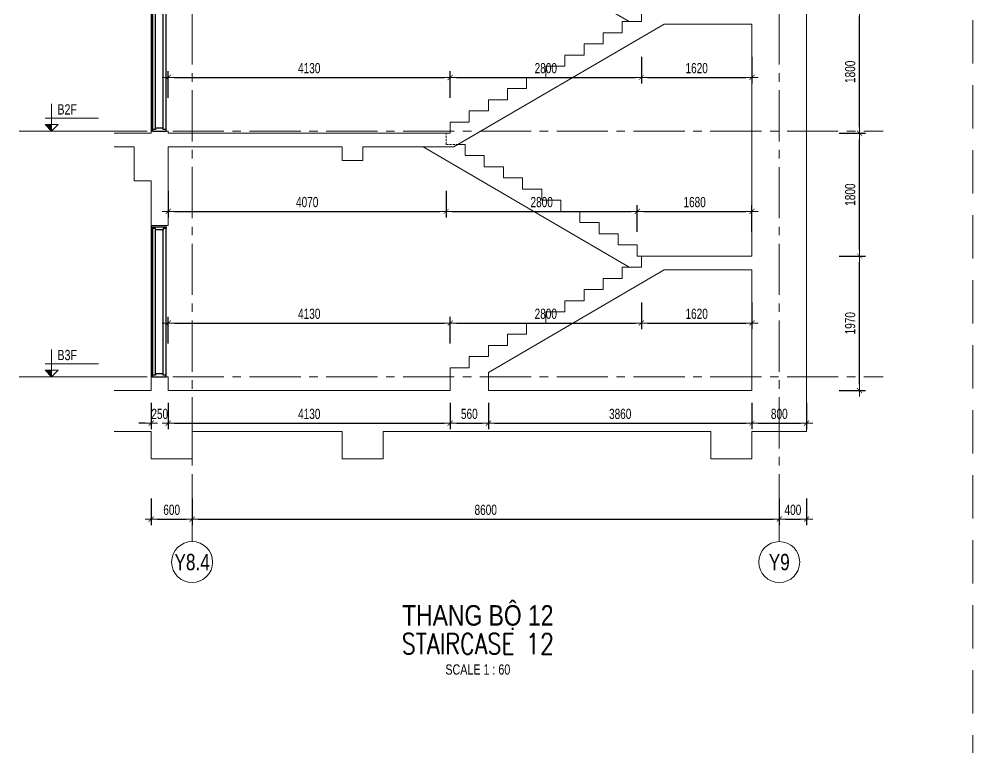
# Model space of a CAD drawing. Header units: millimetres. Extents: x -179076 to 254975, y -18667 to 296191.
# Drawn here: x 111874 to 125846, y 42634 to 53389 of the extents above; entities that cross this region are included whole.
import ezdxf
from ezdxf.enums import TextEntityAlignment as Align

# ---------------------------------------------------------------- set-up
doc = ezdxf.new("R2010")
doc.units = ezdxf.units.MM
doc.linetypes.add('CENTER2', pattern=[1.125, 0.75, -0.125, 0.125, -0.125])
doc.linetypes.add('HIDDEN2', pattern=[4.7625, 3.175, -1.5875])
doc.layers.get('Defpoints').update_dxf_attribs({"color": 151, "lineweight": 9})
for name, color, linetype in [('A-ELE5', 9, 'Continuous'), ('DOOR', 4, 'Continuous'), ('ELE8', 8, 'Continuous')]:
    doc.layers.add(name, color=color, linetype=linetype)
for name, color, linetype, lineweight in [('NDC_S_ANNO', 7, 'Continuous', 20), ('NDC_S_AXIS', 5, 'CENTER2', 13), ('NDC_S_CONTINUOUS', 3, 'Continuous', 20), ('NDC_S_DIM', 1, 'Continuous', 15), ('NDC_S_ENG TITLE', 3, 'Continuous', 20), ('NDC_S_HIDDEN', 8, 'HIDDEN2', 13), ('NDC_S_SLAB', 2, 'Continuous', 20), ('NDC_S_SYMBOL', 1, 'Continuous', 15), ('NDC_S_TEXT SYMBOL', 7, 'Continuous', 20), ('NDC_S_VN TEXT', 7, 'Continuous', 20), ('NDC_S_VN TITLE', 6, 'Continuous', 35)]:
    doc.layers.add(name, color=color, linetype=linetype, lineweight=lineweight)
doc.styles.add('NDC_ANNO', font='', dxfattribs={"width": 0.8})
doc.styles.add('NDC_DIM', font='', dxfattribs={"width": 0.75})
doc.styles.add('NDC_EN TXT', font='romans.shx', dxfattribs={"width": 0.8})
doc.styles.add('NDC_VIE TXT', font='arial.ttf', dxfattribs={"width": 0.8})
doc.styles.get('NDC_ANNO').set_extended_font_data('Dotum')
doc.styles.get('NDC_DIM').set_extended_font_data('Dotum')
doc.dimstyles.new('NDC_dim_60', dxfattribs={"dimscale": 60, "dimtxt": 2.5, "dimasz": 1.5, "dimexe": 1.5, "dimexo": 2.5, "dimgap": 1, "dimtad": 1, "dimdec": 0, "dimzin": 0, "dimdsep": 46, "dimtxsty": 'NDC_DIM', "dimblk": 'DIMMARK', "dimcen": 0.09, "dimdle": 1.2, "dimclrd": 1, "dimclre": 1, "dimclrt": 3, "dimadec": 0, "dimazin": 0, "dimtfac": 1, "dimtdec": 0, "dimtix": 1, "dimtofl": 0, "dimtmove": 0, "dimatfit": 3, "dimfxl": 5, "dimfxlon": 1, "dimtolj": 1, "dimtzin": 0, "dimarcsym": 0})

# ---------------------------------------------------------------- blocks, each defined once
blk = doc.blocks.new('A$Cba4c7dc5')
at = {"layer": 'DOOR'}
for p, q in [((80, 0), (80, 2175)), ((125, 25), (125, 2155)), ((235, 25), (235, 2155)), ((280, 2175), (280, 0))]:
    blk.add_line(p, q, dxfattribs=at)
at = {"layer": 'DOOR', "color": 3}
for points in [[(280, 2200), (80, 2200), (80, 2175), (125, 2175), (125, 2155), (235, 2155), (235, 2175), (280, 2175)], [(280, 0), (80, 0), (80, 25), (125, 25), (125, 45), (235, 45), (235, 25), (280, 25)]]:
    blk.add_lwpolyline(points, close=True, dxfattribs=at)
at = {"layer": 'ELE8'}
blk.add_line((300, 2220), (300, 0), dxfattribs=at)
blk = doc.blocks.new('DIMMARK')
at = {"layer": 'NDC_S_DIM', "color": 1}
blk.add_line((-1.5, 0), (1, 0), dxfattribs=at)
at = {"layer": 'NDC_S_DIM', "color": 2, "const_width": 0.1}
blk.add_lwpolyline([(-0.42, -0.42), (0.42, 0.42)], dxfattribs=at)
blk = doc.blocks.new('*D1830')
at = {"layer": 'Defpoints', "color": 0, "transparency": 16777216}
for p in [(118189, 48934), (114059, 47946), (118189, 47946)]:
    blk.add_point(p, dxfattribs=at)
at = {"layer": 'NDC_S_DIM', "color": 1, "lineweight": -2, "transparency": 16777216}
for p, q in [((114059, 48634), (114059, 49024)), ((114149, 48934), (118099, 48934)), ((118189, 48634), (118189, 49024))]:
    blk.add_line(p, q, dxfattribs=at)
at = {"layer": 'NDC_S_DIM', "color": 1, "lineweight": -2, "transparency": 16777216, "xscale": 90, "yscale": 90, "zscale": 90, "rotation": 180}
blk.add_blockref('DIMMARK', (114059, 48934), dxfattribs=at)
at = {"layer": 'NDC_S_DIM', "color": 1, "lineweight": -2, "transparency": 16777216, "xscale": 90, "yscale": 90, "zscale": 90}
blk.add_blockref('DIMMARK', (118189, 48934), dxfattribs=at)
at = {"layer": 'NDC_S_DIM', "color": 3, "transparency": 16777216, "insert": (116124, 49069), "char_height": 150, "attachment_point": 5, "style": 'NDC_DIM'}
blk.add_mtext('\\A1;4130', dxfattribs=at)
blk = doc.blocks.new('*D1831')
at = {"layer": 'Defpoints', "color": 0, "transparency": 16777216}
for p in [(120989, 49752), (120989, 48934), (118189, 47946)]:
    blk.add_point(p, dxfattribs=at)
at = {"layer": 'NDC_S_DIM', "color": 1, "lineweight": -2, "transparency": 16777216}
for p, q in [((120989, 49234), (120989, 48844)), ((118189, 48634), (118189, 49024)), ((118279, 48934), (120899, 48934))]:
    blk.add_line(p, q, dxfattribs=at)
at = {"layer": 'NDC_S_DIM', "color": 1, "lineweight": -2, "transparency": 16777216, "xscale": 90, "yscale": 90, "zscale": 90, "rotation": 180}
blk.add_blockref('DIMMARK', (118189, 48934), dxfattribs=at)
at = {"layer": 'NDC_S_DIM', "color": 1, "lineweight": -2, "transparency": 16777216, "xscale": 90, "yscale": 90, "zscale": 90}
blk.add_blockref('DIMMARK', (120989, 48934), dxfattribs=at)
at = {"layer": 'NDC_S_DIM', "color": 3, "transparency": 16777216, "insert": (119589, 49069), "char_height": 150, "attachment_point": 5, "style": 'NDC_DIM'}
blk.add_mtext('\\A1;2800', dxfattribs=at)
blk = doc.blocks.new('*D1832')
at = {"layer": 'Defpoints', "color": 0, "transparency": 16777216}
for p in [(120989, 49752), (122609, 49716), (122609, 48934)]:
    blk.add_point(p, dxfattribs=at)
at = {"layer": 'NDC_S_DIM', "color": 1, "lineweight": -2, "transparency": 16777216}
for p, q in [((120989, 49234), (120989, 48844)), ((122609, 49234), (122609, 48844)), ((121079, 48934), (122519, 48934))]:
    blk.add_line(p, q, dxfattribs=at)
at = {"layer": 'NDC_S_DIM', "color": 1, "lineweight": -2, "transparency": 16777216, "xscale": 90, "yscale": 90, "zscale": 90, "rotation": 180}
blk.add_blockref('DIMMARK', (120989, 48934), dxfattribs=at)
at = {"layer": 'NDC_S_DIM', "color": 1, "lineweight": -2, "transparency": 16777216, "xscale": 90, "yscale": 90, "zscale": 90}
blk.add_blockref('DIMMARK', (122609, 48934), dxfattribs=at)
at = {"layer": 'NDC_S_DIM', "color": 3, "transparency": 16777216, "insert": (121799, 49069), "char_height": 150, "attachment_point": 5, "style": 'NDC_DIM'}
blk.add_mtext('\\A1;1620', dxfattribs=at)
blk = doc.blocks.new('*D1833')
at = {"layer": 'Defpoints', "color": 0, "transparency": 16777216}
for p in [(114059, 51716), (118129, 51716), (118129, 50571)]:
    blk.add_point(p, dxfattribs=at)
at = {"layer": 'NDC_S_DIM', "color": 1, "lineweight": -2, "transparency": 16777216}
for p, q in [((114059, 50871), (114059, 50481)), ((118129, 50871), (118129, 50481)), ((114149, 50571), (118039, 50571))]:
    blk.add_line(p, q, dxfattribs=at)
at = {"layer": 'NDC_S_DIM', "color": 1, "lineweight": -2, "transparency": 16777216, "xscale": 90, "yscale": 90, "zscale": 90, "rotation": 180}
blk.add_blockref('DIMMARK', (114059, 50571), dxfattribs=at)
at = {"layer": 'NDC_S_DIM', "color": 1, "lineweight": -2, "transparency": 16777216, "xscale": 90, "yscale": 90, "zscale": 90}
blk.add_blockref('DIMMARK', (118129, 50571), dxfattribs=at)
at = {"layer": 'NDC_S_DIM', "color": 3, "transparency": 16777216, "insert": (116094, 50706), "char_height": 150, "attachment_point": 5, "style": 'NDC_DIM'}
blk.add_mtext('\\A1;4070', dxfattribs=at)
blk = doc.blocks.new('*D1834')
at = {"layer": 'Defpoints', "color": 0, "transparency": 16777216}
for p in [(118129, 51716), (120929, 50571), (120929, 49916)]:
    blk.add_point(p, dxfattribs=at)
at = {"layer": 'NDC_S_DIM', "color": 1, "lineweight": -2, "transparency": 16777216}
for p, q in [((118129, 50871), (118129, 50481)), ((120929, 50271), (120929, 50661)), ((118219, 50571), (120839, 50571))]:
    blk.add_line(p, q, dxfattribs=at)
at = {"layer": 'NDC_S_DIM', "color": 1, "lineweight": -2, "transparency": 16777216, "xscale": 90, "yscale": 90, "zscale": 90, "rotation": 180}
blk.add_blockref('DIMMARK', (118129, 50571), dxfattribs=at)
at = {"layer": 'NDC_S_DIM', "color": 1, "lineweight": -2, "transparency": 16777216, "xscale": 90, "yscale": 90, "zscale": 90}
blk.add_blockref('DIMMARK', (120929, 50571), dxfattribs=at)
at = {"layer": 'NDC_S_DIM', "color": 3, "transparency": 16777216, "insert": (119529, 50706), "char_height": 150, "attachment_point": 5, "style": 'NDC_DIM'}
blk.add_mtext('\\A1;2800', dxfattribs=at)
blk = doc.blocks.new('*D1835')
at = {"layer": 'Defpoints', "color": 0, "transparency": 16777216}
for p in [(122609, 50571), (120929, 49916), (122609, 49916)]:
    blk.add_point(p, dxfattribs=at)
at = {"layer": 'NDC_S_DIM', "color": 1, "lineweight": -2, "transparency": 16777216}
for p, q in [((120929, 50271), (120929, 50661)), ((122609, 50271), (122609, 50661)), ((121019, 50571), (122519, 50571))]:
    blk.add_line(p, q, dxfattribs=at)
at = {"layer": 'NDC_S_DIM', "color": 1, "lineweight": -2, "transparency": 16777216, "xscale": 90, "yscale": 90, "zscale": 90, "rotation": 180}
blk.add_blockref('DIMMARK', (120929, 50571), dxfattribs=at)
at = {"layer": 'NDC_S_DIM', "color": 1, "lineweight": -2, "transparency": 16777216, "xscale": 90, "yscale": 90, "zscale": 90}
blk.add_blockref('DIMMARK', (122609, 50571), dxfattribs=at)
at = {"layer": 'NDC_S_DIM', "color": 3, "transparency": 16777216, "insert": (121769, 50706), "char_height": 150, "attachment_point": 5, "style": 'NDC_DIM'}
blk.add_mtext('\\A1;1680', dxfattribs=at)
blk = doc.blocks.new('*D1836')
at = {"layer": 'Defpoints', "color": 0, "transparency": 16777216}
for p in [(118189, 52534), (114059, 51716), (118189, 51716)]:
    blk.add_point(p, dxfattribs=at)
at = {"layer": 'NDC_S_DIM', "color": 1, "lineweight": -2, "transparency": 16777216}
for p, q in [((114059, 52234), (114059, 52624)), ((118189, 52234), (118189, 52624)), ((114149, 52534), (118099, 52534))]:
    blk.add_line(p, q, dxfattribs=at)
at = {"layer": 'NDC_S_DIM', "color": 1, "lineweight": -2, "transparency": 16777216, "xscale": 90, "yscale": 90, "zscale": 90, "rotation": 180}
blk.add_blockref('DIMMARK', (114059, 52534), dxfattribs=at)
at = {"layer": 'NDC_S_DIM', "color": 1, "lineweight": -2, "transparency": 16777216, "xscale": 90, "yscale": 90, "zscale": 90}
blk.add_blockref('DIMMARK', (118189, 52534), dxfattribs=at)
at = {"layer": 'NDC_S_DIM', "color": 3, "transparency": 16777216, "insert": (116124, 52669), "char_height": 150, "attachment_point": 5, "style": 'NDC_DIM'}
blk.add_mtext('\\A1;4130', dxfattribs=at)
blk = doc.blocks.new('*D1837')
at = {"layer": 'Defpoints', "color": 0, "transparency": 16777216}
for p in [(120989, 53352), (120989, 52534), (118189, 51716)]:
    blk.add_point(p, dxfattribs=at)
at = {"layer": 'NDC_S_DIM', "color": 1, "lineweight": -2, "transparency": 16777216}
for p, q in [((120989, 52834), (120989, 52444)), ((118189, 52234), (118189, 52624)), ((118279, 52534), (120899, 52534))]:
    blk.add_line(p, q, dxfattribs=at)
at = {"layer": 'NDC_S_DIM', "color": 1, "lineweight": -2, "transparency": 16777216, "xscale": 90, "yscale": 90, "zscale": 90, "rotation": 180}
blk.add_blockref('DIMMARK', (118189, 52534), dxfattribs=at)
at = {"layer": 'NDC_S_DIM', "color": 1, "lineweight": -2, "transparency": 16777216, "xscale": 90, "yscale": 90, "zscale": 90}
blk.add_blockref('DIMMARK', (120989, 52534), dxfattribs=at)
at = {"layer": 'NDC_S_DIM', "color": 3, "transparency": 16777216, "insert": (119589, 52669), "char_height": 150, "attachment_point": 5, "style": 'NDC_DIM'}
blk.add_mtext('\\A1;2800', dxfattribs=at)
blk = doc.blocks.new('*D1838')
at = {"layer": 'Defpoints', "color": 0, "transparency": 16777216}
for p in [(120989, 53352), (122609, 53316), (122609, 52534)]:
    blk.add_point(p, dxfattribs=at)
at = {"layer": 'NDC_S_DIM', "color": 1, "lineweight": -2, "transparency": 16777216}
for p, q in [((120989, 52834), (120989, 52444)), ((122609, 52834), (122609, 52444)), ((121079, 52534), (122519, 52534))]:
    blk.add_line(p, q, dxfattribs=at)
at = {"layer": 'NDC_S_DIM', "color": 1, "lineweight": -2, "transparency": 16777216, "xscale": 90, "yscale": 90, "zscale": 90, "rotation": 180}
blk.add_blockref('DIMMARK', (120989, 52534), dxfattribs=at)
at = {"layer": 'NDC_S_DIM', "color": 1, "lineweight": -2, "transparency": 16777216, "xscale": 90, "yscale": 90, "zscale": 90}
blk.add_blockref('DIMMARK', (122609, 52534), dxfattribs=at)
at = {"layer": 'NDC_S_DIM', "color": 3, "transparency": 16777216, "insert": (121799, 52669), "char_height": 150, "attachment_point": 5, "style": 'NDC_DIM'}
blk.add_mtext('\\A1;1620', dxfattribs=at)
blk = doc.blocks.new('kata_block_CT')
at = {"layer": 'NDC_S_ANNO'}
blk.add_hatch(color=3, dxfattribs=at).paths.add_polyline_path([(0, 1.6), (-1.61, 1.6), (0, 0)])
at = {"layer": 'NDC_S_ANNO', "ltscale": 50}
h = blk.add_hatch(dxfattribs=at)
h.set_pattern_fill('ANSI31', color=256, scale=1.406, style=0)
h.paths.add_polyline_path([(0, 1.6), (0, 0), (1.61, 1.6)])
for p, q in [((-1.59, 3.14), (11.47, 3.14)), ((11.56, 0), (-1.64, 0))]:
    blk.add_line(p, q, dxfattribs=at)
for points in [[(0, 6.69), (0, 0)], [(0, 0), (-1.61, 1.6), (0, 1.6)], [(0, 0), (1.61, 1.6), (0, 1.6)]]:
    blk.add_lwpolyline(points, dxfattribs=at)
at = {"layer": 'NDC_S_ANNO', "color": 8, "ltscale": 50}
blk.add_lwpolyline([(0, 0), (-1.61, 1.6), (0, 1.6)], dxfattribs=at)
at = {"layer": 'NDC_S_TEXT SYMBOL', "color": 3, "style": 'NDC_ANNO', "width": 0.8}
blk.add_attdef('CT', (1.41, 4.07), '', height=2.5, dxfattribs=at)
blk = doc.blocks.new('*U187')
at = {"layer": 'NDC_S_SYMBOL'}
blk.add_line((0, 5), (0, 9), dxfattribs=at)
blk.add_circle((0, 0), 5, dxfattribs=at)
at = {"layer": 'NDC_S_TEXT SYMBOL', "color": 7, "style": 'NDC_ANNO', "width": 0.8}
blk.add_attdef('GRID', text='', height=4, dxfattribs=at).set_placement((0, 0), align=Align.MIDDLE)
blk = doc.blocks.new('*D1906')
at = {"layer": 'Defpoints', "color": 0, "transparency": 16777216}
for p in [(113809, 47946), (114059, 47946), (114059, 47467)]:
    blk.add_point(p, dxfattribs=at)
at = {"layer": 'NDC_S_DIM', "color": 1, "lineweight": -2, "transparency": 16777216}
for p, q in [((113809, 47767), (113809, 47377)), ((114059, 47767), (114059, 47377)), ((113719, 47467), (113629, 47467)), ((114149, 47467), (114239, 47467))]:
    blk.add_line(p, q, dxfattribs=at)
at = {"layer": 'NDC_S_DIM', "color": 1, "lineweight": -2, "transparency": 16777216, "xscale": 90, "yscale": 90, "zscale": 90}
blk.add_blockref('DIMMARK', (113809, 47467), dxfattribs=at)
at = {"layer": 'NDC_S_DIM', "color": 1, "lineweight": -2, "transparency": 16777216, "xscale": 90, "yscale": 90, "zscale": 90, "rotation": 180}
blk.add_blockref('DIMMARK', (114059, 47467), dxfattribs=at)
at = {"layer": 'NDC_S_DIM', "color": 3, "transparency": 16777216, "insert": (113934, 47602), "char_height": 150, "attachment_point": 5, "style": 'NDC_DIM'}
blk.add_mtext('\\A1;250', dxfattribs=at)
blk = doc.blocks.new('*D1907')
at = {"layer": 'Defpoints', "color": 0, "transparency": 16777216}
for p in [(114059, 47946), (118189, 47946), (118189, 47467)]:
    blk.add_point(p, dxfattribs=at)
at = {"layer": 'NDC_S_DIM', "color": 1, "lineweight": -2, "transparency": 16777216}
for p, q in [((114059, 47767), (114059, 47377)), ((118189, 47767), (118189, 47377)), ((114149, 47467), (118099, 47467))]:
    blk.add_line(p, q, dxfattribs=at)
at = {"layer": 'NDC_S_DIM', "color": 1, "lineweight": -2, "transparency": 16777216, "xscale": 90, "yscale": 90, "zscale": 90, "rotation": 180}
blk.add_blockref('DIMMARK', (114059, 47467), dxfattribs=at)
at = {"layer": 'NDC_S_DIM', "color": 1, "lineweight": -2, "transparency": 16777216, "xscale": 90, "yscale": 90, "zscale": 90}
blk.add_blockref('DIMMARK', (118189, 47467), dxfattribs=at)
at = {"layer": 'NDC_S_DIM', "color": 3, "transparency": 16777216, "insert": (116124, 47602), "char_height": 150, "attachment_point": 5, "style": 'NDC_DIM'}
blk.add_mtext('\\A1;4130', dxfattribs=at)
blk = doc.blocks.new('*D1908')
at = {"layer": 'Defpoints', "color": 0, "transparency": 16777216}
for p in [(118189, 47946), (118749, 47946), (118749, 47467)]:
    blk.add_point(p, dxfattribs=at)
at = {"layer": 'NDC_S_DIM', "color": 1, "lineweight": -2, "transparency": 16777216}
for p, q in [((118189, 47767), (118189, 47377)), ((118749, 47767), (118749, 47377)), ((118279, 47467), (118659, 47467))]:
    blk.add_line(p, q, dxfattribs=at)
at = {"layer": 'NDC_S_DIM', "color": 1, "lineweight": -2, "transparency": 16777216, "xscale": 90, "yscale": 90, "zscale": 90, "rotation": 180}
blk.add_blockref('DIMMARK', (118189, 47467), dxfattribs=at)
at = {"layer": 'NDC_S_DIM', "color": 1, "lineweight": -2, "transparency": 16777216, "xscale": 90, "yscale": 90, "zscale": 90}
blk.add_blockref('DIMMARK', (118749, 47467), dxfattribs=at)
at = {"layer": 'NDC_S_DIM', "color": 3, "transparency": 16777216, "insert": (118469, 47602), "char_height": 150, "attachment_point": 5, "style": 'NDC_DIM'}
blk.add_mtext('\\A1;560', dxfattribs=at)
blk = doc.blocks.new('*D1909')
at = {"layer": 'Defpoints', "color": 0, "transparency": 16777216}
for p in [(118749, 47946), (122609, 47946), (122609, 47467)]:
    blk.add_point(p, dxfattribs=at)
at = {"layer": 'NDC_S_DIM', "color": 1, "lineweight": -2, "transparency": 16777216}
for p, q in [((118749, 47767), (118749, 47377)), ((122609, 47767), (122609, 47377)), ((118839, 47467), (122519, 47467))]:
    blk.add_line(p, q, dxfattribs=at)
at = {"layer": 'NDC_S_DIM', "color": 1, "lineweight": -2, "transparency": 16777216, "xscale": 90, "yscale": 90, "zscale": 90, "rotation": 180}
blk.add_blockref('DIMMARK', (118749, 47467), dxfattribs=at)
at = {"layer": 'NDC_S_DIM', "color": 1, "lineweight": -2, "transparency": 16777216, "xscale": 90, "yscale": 90, "zscale": 90}
blk.add_blockref('DIMMARK', (122609, 47467), dxfattribs=at)
at = {"layer": 'NDC_S_DIM', "color": 3, "transparency": 16777216, "insert": (120679, 47602), "char_height": 150, "attachment_point": 5, "style": 'NDC_DIM'}
blk.add_mtext('\\A1;3860', dxfattribs=at)
blk = doc.blocks.new('*D1910')
at = {"layer": 'Defpoints', "color": 0, "transparency": 16777216}
for p in [(122609, 47946), (123409, 47946), (123409, 47467)]:
    blk.add_point(p, dxfattribs=at)
at = {"layer": 'NDC_S_DIM', "color": 1, "lineweight": -2, "transparency": 16777216}
for p, q in [((122609, 47767), (122609, 47377)), ((123409, 47767), (123409, 47377)), ((122699, 47467), (123319, 47467))]:
    blk.add_line(p, q, dxfattribs=at)
at = {"layer": 'NDC_S_DIM', "color": 1, "lineweight": -2, "transparency": 16777216, "xscale": 90, "yscale": 90, "zscale": 90, "rotation": 180}
blk.add_blockref('DIMMARK', (122609, 47467), dxfattribs=at)
at = {"layer": 'NDC_S_DIM', "color": 1, "lineweight": -2, "transparency": 16777216, "xscale": 90, "yscale": 90, "zscale": 90}
blk.add_blockref('DIMMARK', (123409, 47467), dxfattribs=at)
at = {"layer": 'NDC_S_DIM', "color": 3, "transparency": 16777216, "insert": (123009, 47602), "char_height": 150, "attachment_point": 5, "style": 'NDC_DIM'}
blk.add_mtext('\\A1;800', dxfattribs=at)
blk = doc.blocks.new('*D1911')
at = {"layer": 'Defpoints', "color": 0, "transparency": 16777216}
for p in [(113809, 47946), (114409, 47346), (114409, 46061)]:
    blk.add_point(p, dxfattribs=at)
at = {"layer": 'NDC_S_DIM', "color": 1, "lineweight": -2, "transparency": 16777216}
for p, q in [((113809, 46361), (113809, 45971)), ((114409, 46361), (114409, 45971)), ((113899, 46061), (114319, 46061))]:
    blk.add_line(p, q, dxfattribs=at)
at = {"layer": 'NDC_S_DIM', "color": 1, "lineweight": -2, "transparency": 16777216, "xscale": 90, "yscale": 90, "zscale": 90, "rotation": 180}
blk.add_blockref('DIMMARK', (113809, 46061), dxfattribs=at)
at = {"layer": 'NDC_S_DIM', "color": 1, "lineweight": -2, "transparency": 16777216, "xscale": 90, "yscale": 90, "zscale": 90}
blk.add_blockref('DIMMARK', (114409, 46061), dxfattribs=at)
at = {"layer": 'NDC_S_DIM', "color": 3, "transparency": 16777216, "insert": (114109, 46196), "char_height": 150, "attachment_point": 5, "style": 'NDC_DIM'}
blk.add_mtext('\\A1;600', dxfattribs=at)
blk = doc.blocks.new('*D1912')
at = {"layer": 'Defpoints', "color": 0, "transparency": 16777216}
for p in [(114409, 47346), (123009, 47346), (123009, 46061)]:
    blk.add_point(p, dxfattribs=at)
at = {"layer": 'NDC_S_DIM', "color": 1, "lineweight": -2, "transparency": 16777216}
for p, q in [((114409, 46361), (114409, 45971)), ((123009, 46361), (123009, 45971)), ((114499, 46061), (122919, 46061))]:
    blk.add_line(p, q, dxfattribs=at)
at = {"layer": 'NDC_S_DIM', "color": 1, "lineweight": -2, "transparency": 16777216, "xscale": 90, "yscale": 90, "zscale": 90, "rotation": 180}
blk.add_blockref('DIMMARK', (114409, 46061), dxfattribs=at)
at = {"layer": 'NDC_S_DIM', "color": 1, "lineweight": -2, "transparency": 16777216, "xscale": 90, "yscale": 90, "zscale": 90}
blk.add_blockref('DIMMARK', (123009, 46061), dxfattribs=at)
at = {"layer": 'NDC_S_DIM', "color": 3, "transparency": 16777216, "insert": (118709, 46196), "char_height": 150, "attachment_point": 5, "style": 'NDC_DIM'}
blk.add_mtext('\\A1;8600', dxfattribs=at)
blk = doc.blocks.new('*D1913')
at = {"layer": 'Defpoints', "color": 0, "transparency": 16777216}
for p in [(123009, 47346), (123409, 47346), (123409, 46061)]:
    blk.add_point(p, dxfattribs=at)
at = {"layer": 'NDC_S_DIM', "color": 1, "lineweight": -2, "transparency": 16777216}
for p, q in [((123009, 46361), (123009, 45971)), ((123409, 46361), (123409, 45971)), ((123099, 46061), (123319, 46061))]:
    blk.add_line(p, q, dxfattribs=at)
at = {"layer": 'NDC_S_DIM', "color": 1, "lineweight": -2, "transparency": 16777216, "xscale": 90, "yscale": 90, "zscale": 90, "rotation": 180}
blk.add_blockref('DIMMARK', (123009, 46061), dxfattribs=at)
at = {"layer": 'NDC_S_DIM', "color": 1, "lineweight": -2, "transparency": 16777216, "xscale": 90, "yscale": 90, "zscale": 90}
blk.add_blockref('DIMMARK', (123409, 46061), dxfattribs=at)
at = {"layer": 'NDC_S_DIM', "color": 3, "transparency": 16777216, "insert": (123209, 46196), "char_height": 150, "attachment_point": 5, "style": 'NDC_DIM'}
blk.add_mtext('\\A1;400', dxfattribs=at)
blk = doc.blocks.new('Drawing name_symbol')
at = {"layer": 'NDC_S_ENG TITLE', "style": 'NDC_EN TXT', "width": 0.8}
blk.add_attdef('SECTDET1', text='', height=5, dxfattribs=at).set_placement((0, 1.01), align=Align.CENTER)
at = {"layer": 'NDC_S_TEXT SYMBOL', "lineweight": 25, "style": 'NDC_ANNO', "width": 0.8}
blk.add_attdef('SSCALE', text='', height=2.5, dxfattribs=at).set_placement((0, -4), align=Align.CENTER)
at = {"layer": 'NDC_S_VN TITLE', "style": 'NDC_VIE TXT', "width": 0.8}
blk.add_attdef('SECTDET2', text='', height=5, dxfattribs=at).set_placement((0, 7.97), align=Align.CENTER)
blk = doc.blocks.new('*D2061')
at = {"layer": 'Defpoints', "color": 0, "transparency": 16777216}
for p in [(122609, 49916), (124184, 49916), (122609, 47946)]:
    blk.add_point(p, dxfattribs=at)
at = {"layer": 'NDC_S_DIM', "color": 1, "lineweight": -2, "transparency": 16777216}
for p, q in [((123884, 49916), (124274, 49916)), ((124184, 48036), (124184, 49826)), ((123884, 47946), (124274, 47946))]:
    blk.add_line(p, q, dxfattribs=at)
at = {"layer": 'NDC_S_DIM', "color": 1, "lineweight": -2, "transparency": 16777216, "xscale": 90, "yscale": 90, "zscale": 90}
for p, rotation in [((124184, 49916), 90), ((124184, 47946), 270)]:
    blk.add_blockref('DIMMARK', p, dxfattribs=dict(at, rotation=rotation))
at = {"layer": 'NDC_S_DIM', "color": 3, "transparency": 16777216, "insert": (124048, 48931), "char_height": 150, "attachment_point": 5, "rotation": 90, "style": 'NDC_DIM'}
blk.add_mtext('\\A1;1970', dxfattribs=at)
blk = doc.blocks.new('*D2062')
at = {"layer": 'Defpoints', "color": 0, "transparency": 16777216}
for p in [(118189, 51716), (124184, 51716), (122609, 49916)]:
    blk.add_point(p, dxfattribs=at)
at = {"layer": 'NDC_S_DIM', "color": 1, "lineweight": -2, "transparency": 16777216}
for p, q in [((123884, 51716), (124274, 51716)), ((124184, 50006), (124184, 51626)), ((123884, 49916), (124274, 49916))]:
    blk.add_line(p, q, dxfattribs=at)
at = {"layer": 'NDC_S_DIM', "color": 1, "lineweight": -2, "transparency": 16777216, "xscale": 90, "yscale": 90, "zscale": 90}
for p, rotation in [((124184, 51716), 90), ((124184, 49916), 270)]:
    blk.add_blockref('DIMMARK', p, dxfattribs=dict(at, rotation=rotation))
at = {"layer": 'NDC_S_DIM', "color": 3, "transparency": 16777216, "insert": (124048, 50816), "char_height": 150, "attachment_point": 5, "rotation": 90, "style": 'NDC_DIM'}
blk.add_mtext('\\A1;1800', dxfattribs=at)
blk = doc.blocks.new('*D2063')
at = {"layer": 'Defpoints', "color": 0, "transparency": 16777216}
for p in [(122609, 53516), (124184, 53516), (118189, 51716)]:
    blk.add_point(p, dxfattribs=at)
at = {"layer": 'NDC_S_DIM', "color": 1, "lineweight": -2, "transparency": 16777216}
for p, q in [((123884, 53516), (124274, 53516)), ((124184, 51806), (124184, 53426)), ((123884, 51716), (124274, 51716))]:
    blk.add_line(p, q, dxfattribs=at)
at = {"layer": 'NDC_S_DIM', "color": 1, "lineweight": -2, "transparency": 16777216, "xscale": 90, "yscale": 90, "zscale": 90}
for p, rotation in [((124184, 53516), 90), ((124184, 51716), 270)]:
    blk.add_blockref('DIMMARK', p, dxfattribs=dict(at, rotation=rotation))
at = {"layer": 'NDC_S_DIM', "color": 3, "transparency": 16777216, "insert": (124048, 52616), "char_height": 150, "attachment_point": 5, "rotation": 90, "style": 'NDC_DIM'}
blk.add_mtext('\\A1;1800', dxfattribs=at)

msp = doc.modelspace()

# ---------------------------------------------------------------- linework, layer by layer
at = {"layer": 'NDC_S_AXIS', "ltscale": 1000}
for p, q in [((114408.7, 45971.2), (114408.5, 62328.9)), ((123008.8, 45971), (123008.7, 62328.7)), ((111873.6, 48146), (124528.9, 48146))]:
    msp.add_line(p, q, dxfattribs=at)
for points in [[(111873.6, 51746), (124528.9, 51746)], [(111873.6, 48146), (124528.9, 48146)]]:
    msp.add_lwpolyline(points, dxfattribs=at)
at = {"layer": 'NDC_S_CONTINUOUS'}
for p, q in [((120812.3, 53352.4), (117794.5, 55116)), ((117794.5, 51516), (120812.3, 49752.4))]:
    msp.add_line(p, q, dxfattribs=at)
msp.add_lwpolyline([(120988.7, 49916), (120928.7, 49916), (120928.7, 50079.6), (120648.7, 50079.6), (120648.7, 50243.3), (120368.7, 50243.3), (120368.7, 50406.9), (120088.7, 50406.9), (120088.7, 50570.6), (119808.7, 50570.6), (119808.7, 50734.2), (119528.7, 50734.2), (119528.7, 50897.8), (119248.7, 50897.8), (119248.7, 51061.5), (118968.7, 51061.5), (118968.7, 51225.1), (118688.7, 51225.1), (118688.7, 51388.7), (118408.7, 51388.7), (118408.7, 51552.4), (118305.1, 51552.4)], dxfattribs=at)
at = {"layer": 'NDC_S_HIDDEN', "ltscale": 200}
msp.add_line((125845.6, 76233.6), (125845.6, 42633.6), dxfattribs=at)
at = {"layer": 'NDC_S_HIDDEN', "ltscale": 10}
msp.add_lwpolyline([(118305.1, 51552.4), (118128.7, 51552.4), (118128.7, 51716)], dxfattribs=at)
at = {"layer": 'NDC_S_SLAB'}
for p, q in [((123408.7, 60596), (123408.7, 47346)), ((118242.8, 51516), (121322.8, 53316)), ((121322.8, 53316), (122608.7, 53316)), ((122608.7, 53316), (122608.7, 49916)), ((114058.7, 51746), (113808.7, 51746)), ((113808.7, 51746), (113808.7, 51716)), ((114058.7, 51716), (114058.7, 51746)), ((113266.6, 51516), (113558.7, 51516)), ((113558.7, 51516), (113558.7, 51016)), ((114058.7, 51516), (116608.7, 51516)), ((114058.7, 51516), (114058.7, 50366)), ((116908.7, 51516), (118242.8, 51516)), ((113558.7, 51016), (113808.7, 51016)), ((113808.7, 51016), (113808.7, 50366)), ((113808.7, 50366), (114058.7, 50366)), ((118748.7, 48211.6), (121322.8, 49716)), ((121322.8, 49716), (122608.7, 49716)), ((122608.7, 49716), (122608.7, 47946)), ((118748.7, 48211.6), (118748.7, 47946)), ((113808.7, 48146), (113808.7, 47946)), ((114058.3, 48146), (113808.7, 48146)), ((114058.3, 48146), (114058.7, 47946)), ((113266.6, 47946), (113808.7, 47946)), ((114058.7, 47946), (118188.7, 47946)), ((118748.7, 47946), (122608.7, 47946)), ((113808.7, 47346), (113266.6, 47346)), ((116608.7, 47346), (114408.7, 47346)), ((122008.7, 47346), (117208.7, 47346)), ((123408.7, 47346), (122608.7, 47346))]:
    msp.add_line(p, q, dxfattribs=at)
for points in [[(114058.7, 51716), (118188.7, 51716), (118188.7, 51879.6), (118468.7, 51879.6), (118468.7, 52043.3), (118748.7, 52043.3), (118748.7, 52206.9), (119028.7, 52206.9), (119028.7, 52370.6), (119308.7, 52370.6), (119308.7, 52534.2), (119588.7, 52534.2), (119588.7, 52697.8), (119868.7, 52697.8), (119868.7, 52861.5), (120148.7, 52861.5), (120148.7, 53025.1), (120428.7, 53025.1), (120428.7, 53188.7), (120708.7, 53188.7), (120708.7, 53352.4), (120988.7, 53352.4), (120988.7, 53516), (122608.7, 53516)], [(113266.6, 51716), (113808.7, 51716)], [(116908.7, 51516), (116908.7, 51316), (116608.7, 51316), (116608.7, 51516)], [(118188.7, 47946), (118188.7, 48279.6), (118468.7, 48279.6), (118468.7, 48443.3), (118748.7, 48443.3), (118748.7, 48606.9), (119028.7, 48606.9), (119028.7, 48770.6), (119308.7, 48770.6), (119308.7, 48934.2), (119588.7, 48934.2), (119588.7, 49097.8), (119868.7, 49097.8), (119868.7, 49261.5), (120148.7, 49261.5), (120148.7, 49425.1), (120428.7, 49425.1), (120428.7, 49588.7), (120708.7, 49588.7), (120708.7, 49752.4), (120988.7, 49752.4), (120988.7, 49916), (122608.7, 49916)], [(113808.7, 47346), (113808.7, 46946), (114408.7, 46946), (114408.7, 47346)], [(116608.7, 47346), (116608.7, 46946), (117208.7, 46946), (117208.7, 47346)], [(122008.7, 47346), (122008.7, 46946), (122608.7, 46946), (122608.7, 47346)]]:
    msp.add_lwpolyline(points, dxfattribs=at)

# ---------------------------------------------------------------- block references
at = {"layer": 'A-ELE5', "xscale": -1}
for p in [(114108.7, 51746), (114108.7, 48146)]:
    msp.add_blockref('A$Cba4c7dc5', p, dxfattribs=at)
at = {"layer": 'NDC_S_ANNO', "xscale": 60, "yscale": 60, "zscale": 60}
msp.add_blockref('Drawing name_symbol', (118593.5, 44021.4), dxfattribs=at).add_auto_attribs({'SECTDET1': 'STAIRCASE 12', 'SECTDET2': 'THANG BỘ 12', 'SSCALE': 'SCALE 1 : 60'})
at = {"layer": 'NDC_S_AXIS', "xscale": 60, "yscale": 60, "zscale": 60}
for p, values in [((114408.7, 45431.2), {'GRID': 'Y8.4'}), ((123008.8, 45431), {'GRID': 'Y9'})]:
    msp.add_blockref('*U187', p, dxfattribs=at).add_auto_attribs(values)
at = {"layer": 'NDC_S_VN TEXT', "xscale": 60, "yscale": 60, "zscale": 60}
for p, values in [((112350.2, 51746), {'CT': 'B2F'}), ((112350.2, 48146), {'CT': 'B3F'})]:
    msp.add_blockref('kata_block_CT', p, dxfattribs=at).add_auto_attribs(values)

# ---------------------------------------------------------------- dimensions: what is measured, and where the dimension line sits
at = {"layer": 'NDC_S_DIM'}
for base, p1, p2, picture, middle in [((124183.6, 53516), (118188.7, 51716), (122608.7, 53516), '*D2063', (124048.5, 52616)), ((124183.6, 51716), (122608.7, 49916), (118188.7, 51716), '*D2062', (124048.5, 50816))]:
    dim = msp.add_linear_dim(base=base, p1=p1, p2=p2, angle=90, dimstyle='NDC_dim_60', override={"dimtmove": 1}, dxfattribs=at)
    dim.commit()
    dim.dimension.update_dxf_attribs({"geometry": picture, "text_midpoint": middle})
for base, p1, p2, picture, middle in [((120988.7, 52534.2), (118188.7, 51716), (120988.7, 53352.4), '*D1837', (119588.7, 52669.3)), ((122608.7, 52534.2), (120988.7, 53352.4), (122608.7, 53316), '*D1838', (121798.7, 52669.3)), ((120928.7, 50570.6), (118128.7, 51716), (120928.7, 49916), '*D1834', (119528.7, 50705.7)), ((122608.7, 50570.6), (120928.7, 49916), (122608.7, 49916), '*D1835', (121768.7, 50705.7)), ((120988.7, 48934.2), (118188.7, 47946), (120988.7, 49752.4), '*D1831', (119588.7, 49069.3)), ((122608.7, 48934.2), (120988.7, 49752.4), (122608.7, 49716), '*D1832', (121798.7, 49069.3)), ((118188.7, 47466.9), (114058.7, 47946), (118188.7, 47946), '*D1907', (116123.7, 47602)), ((118748.7, 47466.9), (118188.7, 47946), (118748.7, 47946), '*D1908', (118468.7, 47602)), ((122608.7, 47466.9), (118748.7, 47946), (122608.7, 47946), '*D1909', (120678.7, 47602)), ((123408.7, 47466.9), (122608.7, 47946), (123408.7, 47946), '*D1910', (123008.7, 47602)), ((123008.7, 46061.2), (114408.7, 47346), (123008.7, 47346), '*D1912', (118708.7, 46196.3)), ((123408.7, 46061.2), (123008.7, 47346), (123408.7, 47346), '*D1913', (123208.7, 46196.3))]:
    dim = msp.add_linear_dim(base=base, p1=p1, p2=p2, dimstyle='NDC_dim_60', override={"dimtmove": 1}, dxfattribs=at)
    dim.commit()
    dim.dimension.update_dxf_attribs({"geometry": picture, "text_midpoint": middle})
for base, p1, p2, picture, middle in [((118188.7, 52534.2), (114058.7, 51716), (118188.7, 51716), '*D1836', (116123.7, 52669.3)), ((118128.7, 50570.6), (114058.7, 51716), (118128.7, 51716), '*D1833', (116093.7, 50705.7)), ((118188.7, 48934.2), (114058.7, 47946), (118188.7, 47946), '*D1830', (116123.7, 49069.3)), ((114058.7, 47466.9), (113808.7, 47946), (114058.7, 47946), '*D1906', (113933.7, 47602)), ((114408.7, 46061.2), (113808.7, 47946), (114408.7, 47346), '*D1911', (114108.7, 46196.3))]:
    dim = msp.add_linear_dim(base=base, p1=p1, p2=p2, dimstyle='NDC_dim_60', dxfattribs=at)
    dim.commit()
    dim.dimension.update_dxf_attribs({"geometry": picture, "text_midpoint": middle})
dim = msp.add_linear_dim(base=(124183.6, 49916), p1=(122608.7, 47946), p2=(122608.7, 49916), angle=90, dimstyle='NDC_dim_60', dxfattribs=at)
dim.commit()
dim.dimension.update_dxf_attribs({"geometry": '*D2061', "text_midpoint": (124048.5, 48931)})

doc.saveas('drawing.dxf')
